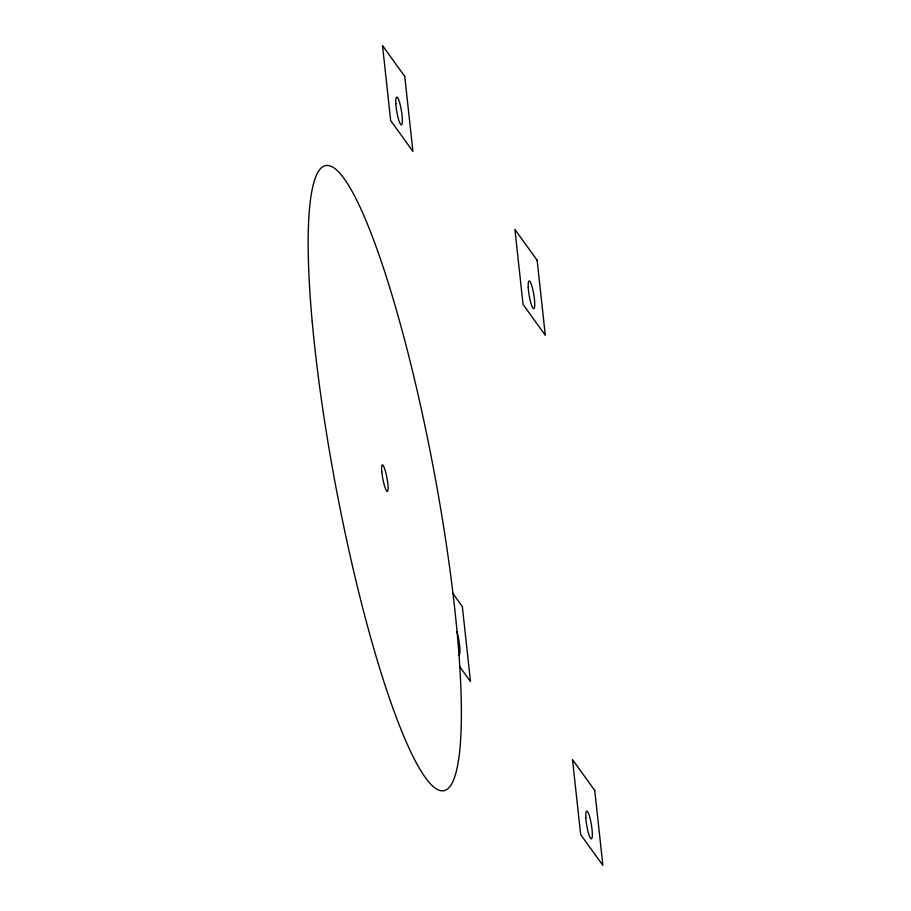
<?xml version="1.0" encoding="UTF-8"?>
<svg xmlns="http://www.w3.org/2000/svg" width="911" height="911" viewBox="0 0 911 911"><rect width="100%" height="100%" fill="white"/><g stroke="black" fill="none" stroke-linecap="round" stroke-linejoin="round"><path stroke-width="1.37" d="M452.471 592.879L462.355 606.612L470.497 681.587L459.793 666.715M456.889 631.71A14.052 2.357 80.5 0 1 459.804 647.334A14.052 2.357 80.5 0 1 458.654 654.941M404.757 76.444L382.518 45.55L390.66 120.525L412.911 151.42L404.757 76.444M537.148 260.307L514.909 229.413L523.051 304.388L545.29 335.282L537.148 260.307M594.746 790.475L572.507 759.58L580.649 834.556L602.888 865.45L594.746 790.475M585.83 817.645A14.052 2.357 80.5 0 0 591.205 838.872A14.052 2.357 80.5 0 0 590.112 818.533A14.052 2.357 80.5 0 0 585.83 817.645M528.243 287.477A14.052 2.357 80.5 0 0 533.618 308.692A14.052 2.357 80.5 0 0 532.525 288.354A14.052 2.357 80.5 0 0 528.243 287.477M395.852 103.615A14.052 2.357 80.5 0 0 401.227 124.83A14.052 2.357 80.5 0 0 400.134 104.492A14.052 2.357 80.5 0 0 395.852 103.615M381.811 471.818A13.517 2.107 79.3 0 0 387.38 491.462A13.517 2.107 79.3 0 0 385.421 471.238A13.517 2.107 79.3 0 0 381.811 471.818M312.211 321.708A318.098 49.661 79.3 0 0 442.632 790.839A318.098 49.661 79.3 0 0 399.77 321.97A318.098 49.661 79.3 0 0 312.211 321.708"/></g></svg>
